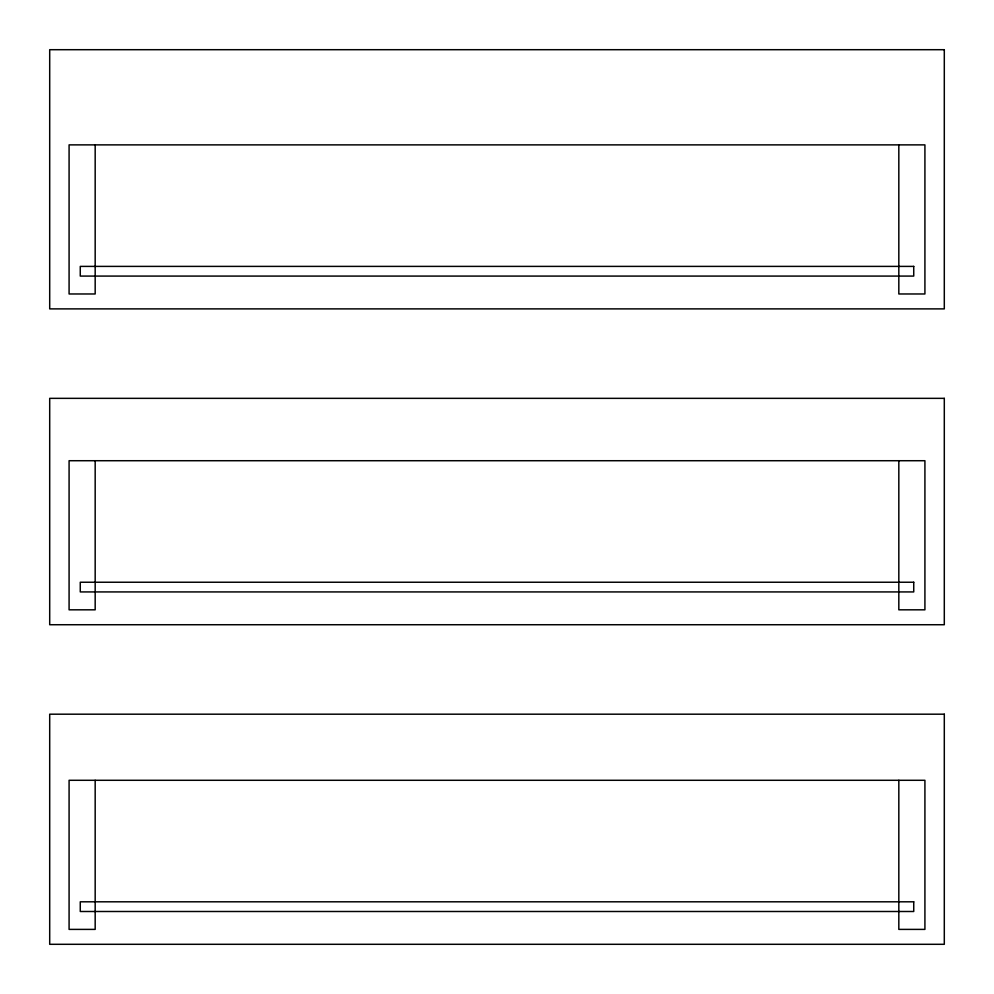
<?xml version="1.0" encoding="UTF-8"?>
<svg xmlns="http://www.w3.org/2000/svg" width="994" height="994" viewBox="0 0 994 994"><rect width="100%" height="100%" fill="white"/><g stroke="black" fill="none" stroke-linecap="round" stroke-linejoin="round"><path stroke-width="1.49" d="M898.824 144.875L898.824 293.975L924.917 293.975L924.917 144.875L69.083 144.875L69.083 293.975L95.175 293.975L95.175 144.875M898.824 460.719L898.824 609.819L924.917 609.819L924.917 460.719L69.083 460.719L69.083 609.819L95.175 609.819L95.175 460.719M898.824 780.29L898.824 929.39L924.917 929.39L924.917 780.29L69.083 780.29L69.083 929.39L95.175 929.39L95.175 780.29M944.3 49.7L49.7 49.7L49.7 308.885L944.3 308.885L944.3 49.7M913.734 266.392L80.265 266.392L80.265 276.083L913.734 276.083L913.734 266.392M944.3 398.346L49.7 398.346L49.7 624.729L944.3 624.729L944.3 398.346M913.734 582.236L80.265 582.236L80.265 591.927L913.734 591.927L913.734 582.236M944.3 714.189L49.7 714.189L49.7 944.3L944.3 944.3L944.3 714.189M913.734 901.806L80.265 901.806L80.265 911.498L913.734 911.498L913.734 901.806"/></g></svg>
